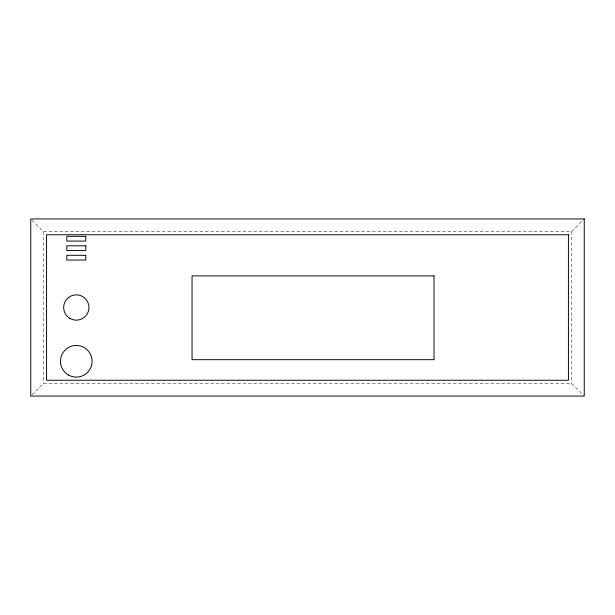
<?xml version="1.0" encoding="UTF-8"?>
<svg xmlns="http://www.w3.org/2000/svg" width="615" height="615" viewBox="0 0 615 615"><rect width="100%" height="100%" fill="white"/><g stroke="black" fill="none" stroke-linecap="round" stroke-linejoin="round"><path stroke-width="0.46" stroke-dasharray="3.08 2.31" d="M32.08 394.73L43.404 383.406L571.596 383.406L583.581 395.391M32.08 220.27L43.404 231.594L571.596 231.594L583.581 219.609M571.596 231.594L571.596 383.406M43.404 231.594L43.404 383.406"/><path stroke-width="0.92" d="M584.25 218.94L30.75 218.94L30.75 396.06L584.25 396.06L584.25 218.94M568.437 234.753L46.563 234.753L46.563 380.247L568.437 380.247L568.437 234.753M85.785 236.337L66.804 236.337L66.804 241.08L85.785 241.08L85.785 236.337M85.785 245.823L66.804 245.823L66.804 250.566L85.785 250.566L85.785 245.823M85.785 255.31L66.804 255.31L66.804 260.06L85.785 260.06L85.785 255.31M434.013 275.874L192.057 275.874L192.057 359.69L434.013 359.69L434.013 275.874M69.972 318.455A12.654 12.654 0 0 0 88.944 307.5A12.654 12.654 0 0 0 69.972 296.545A12.654 12.654 0 0 0 69.972 318.455M68.388 374.966A15.813 15.813 0 0 0 92.112 361.266A15.813 15.813 0 0 0 68.388 347.575A15.813 15.813 0 0 0 68.388 374.966"/></g></svg>
